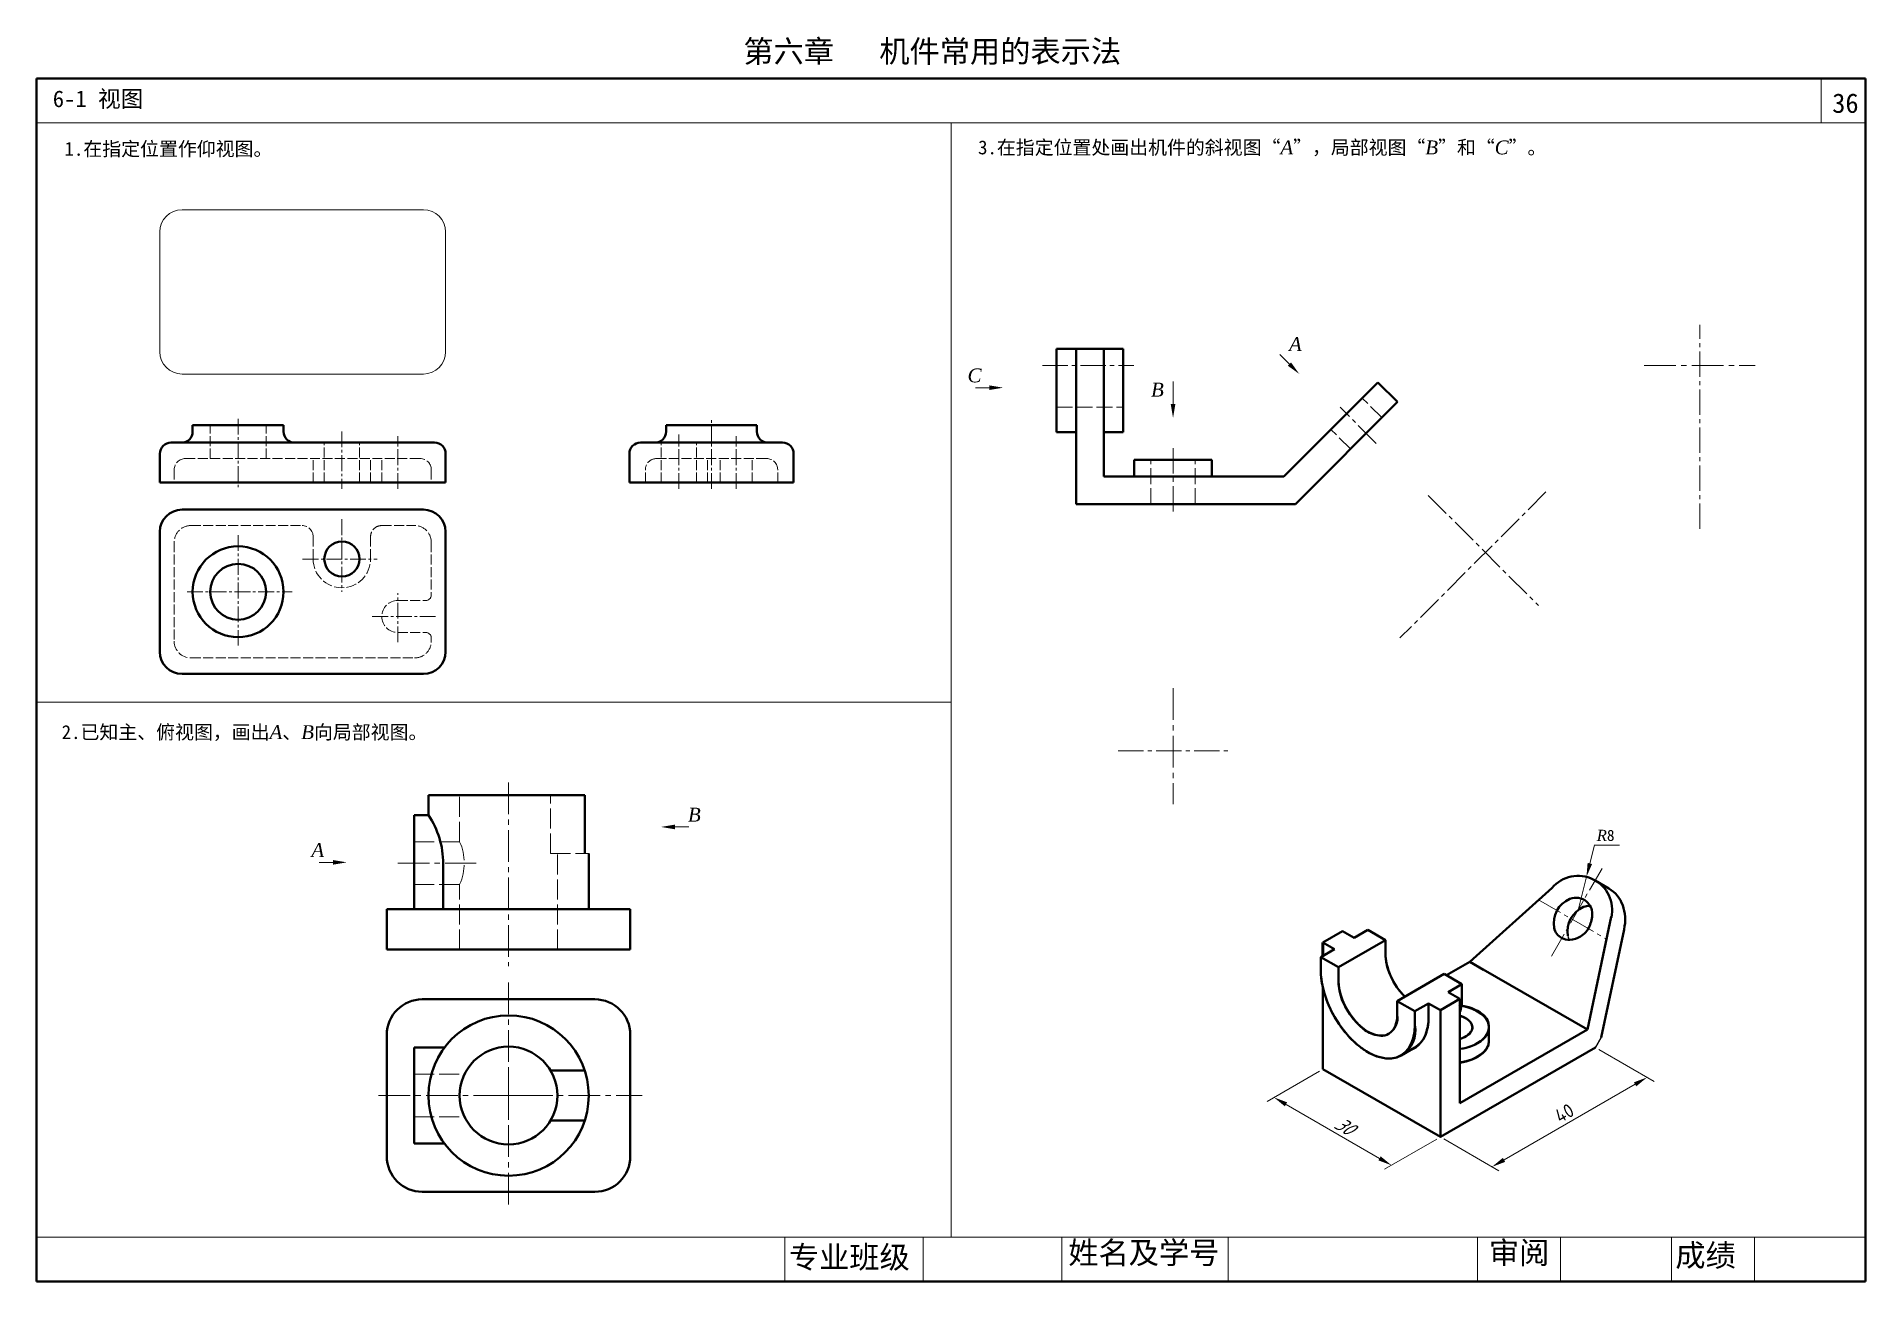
# Model space of a CAD drawing. Header units: millimetres. Extents: x 20 to 350, y 18 to 243.
import ezdxf

# ---------------------------------------------------------------- set-up
doc = ezdxf.new("R2010")
doc.units = ezdxf.units.MM
doc.header["$LTSCALE"] = 0.3
doc.linetypes.add('ACAD_ISO02W100', pattern=[15, 12, -3])
doc.linetypes.add('CENTER2', pattern=[28.575000000000003, 19.05, -3.175, 3.175, -3.175])
doc.layers.get('0').update_dxf_attribs({"lineweight": 40})
doc.layers.add('PV-63', color=7, linetype='Continuous')
for name, color, linetype, lineweight in [('点画线', 7, 'CENTER2', 15), ('粗线', 7, 'Continuous', 40), ('细线', 7, 'Continuous', 13), ('虚', 7, 'ACAD_ISO02W100', 15)]:
    doc.layers.add(name, color=color, linetype=linetype, lineweight=lineweight)
doc.styles.get("Standard").update_dxf_attribs({"font": 'SimSun.ttf', "height": 2.5})
doc.styles.add('style1', font='isocp.shx', dxfattribs={"oblique": 30, "height": 5})
doc.styles.add('style3', font='TIMESI.TTF', dxfattribs={"oblique": 30})
doc.styles.add('style4', font='isocp.shx')

msp = doc.modelspace()

# ---------------------------------------------------------------- linework, layer by layer
for p, q in [((349.8878951094387, 235.4753518088021), (19.88789510943866, 235.4753518088021)), ((19.88789510943866, 235.4753518088021), (19.88789510943866, 18.47535180880209)), ((349.8878951094387, 18.47535180880209), (349.8878951094387, 235.4753518088021)), ((19.88789510943866, 18.47535180880209), (349.8878951094387, 18.47535180880209))]:
    msp.add_line(p, q)
at = {"layer": 'PV-63', "extrusion": (0, 1, 0)}
for p, q in [((203.9540896884043, 183.6721711513554), (203.9540896884043, 186.6721711513554)), ((203.9540896884043, 186.6721711513554), (207.4540896884043, 186.6721711513554)), ((207.4540896884043, 186.6721711513554), (212.4540896884043, 186.6721711513554)), ((212.4540896884043, 186.6721711513554), (215.9540896884043, 186.6721711513554)), ((215.9540896884043, 186.6721711513554), (215.9540896884043, 183.6721711513554)), ((265.4601863428142, 177.1071999938999), (261.9246524368814, 180.6427338998326)), ((273.1946055614558, 44.52362199029082), (301.1755759500186, 60.65275756004846)), ((301.1755759500186, 60.65275756004849), (302.2111098559512, 62.44635376546947))]:
    msp.add_line(p, q, dxfattribs=at)
at = {"layer": 'PV-63'}
msp.add_line((302.2111098559512, 62.4463537654695), (301.1755759500186, 60.65275756004849), dxfattribs=at)
msp.add_arc((298.7552541927054, 81.2617813171197), 2.589334614969885, 190.7449639456168, 208.2498169857889, dxfattribs=at)
at = {"layer": '点画线', "ltscale": 0.8}
for p, q in [((319.9981439047471, 154.2099164320575), (319.9981439047471, 191.0318593249784)), ((201.3684484383684, 183.6721711513554), (217.904694979491, 183.6721711513554)), ((261.6189916722462, 169.6346861654831), (255.0839017921189, 176.1697760456104)), ((224.9540896884043, 168.79976900913), (224.9540896884043, 156.9833294147326)), ((292.2379461807786, 160.8784572300331), (265.9010755145295, 134.5415865637839)), ((271.0053187164013, 160.248359121328), (290.8739436622074, 140.3797341755219)), ((215.0518979982066, 114.1986719904891), (235.3985316451171, 114.1986719904891)), ((293.2215817856204, 77.1392764499698), (302.4146943780648, 93.06221453978469)), ((290.9020486717917, 87.27526716493205), (303.1621245148503, 80.19690907665688))]:
    msp.add_line(p, q, dxfattribs=at)
at = {"layer": '点画线'}
for p, q in [((309.9877987253614, 183.6721711513554), (330.0084890841327, 183.6721711513554)), ((224.9540896884043, 125.4629294945919), (224.9540896884043, 104.5646544653339)), ((105.0523160982098, 108.4588500156364), (105.0523160982098, 75.31119408682184)), ((85.0452377754008, 93.93351903650651), (99.23809800723966, 93.93351903650651)), ((105.0523160982098, 72.36831810412355), (105.0523160982098, 31.57549639217027)), ((81.58474733742779, 51.99764156282549), (129.1598815500006, 51.99764156282549))]:
    msp.add_line(p, q, dxfattribs=at)
at = {"layer": '点画线', "ltscale": 0.5}
for p, q in [((56.25018593789537, 174.0898571236655), (56.25018593789537, 161.4298985034274)), ((74.97611804355074, 171.7880459723772), (74.97611804355074, 161.4298985034275)), ((141.6781822764425, 161.4298985034275), (141.6781822764425, 173.8021302148647)), ((85.05931152042922, 161.4298985034275), (85.05931152042922, 170.9248662316847)), ((135.779792557292, 161.4298985034274), (135.779792557292, 171.2125931404855)), ((146.1379408548078, 161.4298985034275), (146.1379408548078, 170.9248662316847)), ((74.97611804355074, 155.9630986253105), (74.97611804355074, 142.8715521799376)), ((56.25018593789537, 153.0858351056727), (56.25018593789537, 133.1900948573172)), ((67.89350362927763, 148.7699418990881), (81.32784207446741, 148.7699418990881)), ((47.03126473798648, 142.8715521799376), (65.98545307961916, 142.8715521799376)), ((85.05931152042922, 133.7585648461831), (85.05931152042922, 142.6059590498296)), ((80.45978337800739, 138.4117936015723), (92.2615902772609, 138.4117936015723))]:
    msp.add_line(p, q, dxfattribs=at)
at = {"layer": '粗线'}
for p, q in [((203.9540896884043, 186.6721711513554), (203.9540896884043, 171.6721711513554)), ((215.9540896884043, 186.6721711513554), (203.9540896884043, 186.6721711513554)), ((207.4540896884043, 186.6721711513554), (207.4540896884043, 171.6721711513554)), ((212.4540896884043, 186.6721711513554), (212.4540896884043, 171.6721711513554)), ((215.9540896884043, 171.6721711513554), (215.9540896884043, 186.6721711513554)), ((265.4601863428142, 177.1071999938999), (261.9246524368814, 180.6427338998326)), ((48.04998605316712, 172.9389511900715), (64.45038582262362, 172.9389511900715)), ((48.04998605316712, 171.7739619997008), (48.04998605316712, 172.9389511900715)), ((64.45038582262362, 171.7739619997008), (64.45038582262362, 172.9389511900715)), ((133.4779823917142, 171.7739619997007), (133.4779823917142, 172.9389511900715)), ((133.4779823917143, 172.9389511900715), (149.8783821611708, 172.9389511900715)), ((149.8783821611708, 171.7739619997008), (149.8783821611708, 172.9389511900715)), ((203.9540896884043, 171.6721711513554), (207.4540896884043, 171.6721711513554)), ((207.4540896884043, 171.6721711513554), (207.4540896884043, 158.6721711513554)), ((212.4540896884043, 163.6721711513554), (212.4540896884043, 171.6721711513554)), ((212.4540896884043, 171.6721711513554), (215.9540896884043, 171.6721711513554)), ((44.1337157062776, 169.7739619997008), (46.04998605316712, 169.7739619997008)), ((46.04998605316712, 169.7739619997008), (66.45038582262362, 169.7739619997008)), ((66.45038582262362, 169.7739619997008), (91.70205014920657, 169.7739619997008)), ((128.8602771021713, 169.7739619997008), (131.4779823917142, 169.7739619997007)), ((131.4779823917142, 169.7739619997007), (151.8783821611708, 169.7739619997008)), ((151.8783821611708, 169.7739619997008), (154.4960874507138, 169.7739619997008)), ((42.1337157062776, 167.7739619997008), (42.1337157062776, 162.5808045941656)), ((93.70205014920657, 167.7739619997008), (93.70205014920657, 162.5808045941655)), ((126.8602771021713, 167.7739619997008), (126.8602771021713, 162.5808045941656)), ((156.4960874507138, 167.7739619997008), (156.4960874507138, 162.5808045941656)), ((217.9540896884043, 163.6721711513554), (217.9540896884043, 166.6721711513554)), ((217.9540896884043, 166.6721711513554), (231.9540896884043, 166.6721711513554)), ((231.9540896884043, 166.6721711513554), (231.9540896884043, 163.6721711513554)), ((42.1337157062776, 162.5808045941656), (93.70205014920657, 162.5808045941656)), ((126.8602771021713, 162.5808045941656), (156.4960874507138, 162.5808045941656)), ((244.9540896884043, 163.6721711513554), (212.4540896884043, 163.6721711513554)), ((207.4540896884043, 158.6721711513554), (247.0251575002699, 158.6721711513554)), ((46.1337157062776, 157.6894573542088), (89.70205014920657, 157.6894573542088)), ((42.1337157062776, 153.6894573542088), (42.1337157062776, 132.0536470056663)), ((93.70205014920657, 153.6894573542088), (93.70205014920657, 132.0536470056664)), ((46.1337157062776, 128.0536470056663), (89.70205014920657, 128.0536470056664)), ((118.7923728111073, 106.1528193477849), (90.59212558993522, 106.152819347785)), ((90.59212558993522, 102.5821792915192), (90.59212558993522, 106.1528193477849)), ((118.7923728111073, 95.68287783144861), (118.7923728111073, 106.1528193477849)), ((88.04899711060689, 85.61218787999292), (88.04899711060685, 102.5821792915192)), ((88.04899711060689, 102.5821792915193), (90.59212558993522, 102.5821792915193)), ((118.7923728111073, 100.1893122381554), (118.7923728111073, 101.7980933696698)), ((93.24925819853729, 93.93351903650645), (93.24925819853733, 85.61218787999296)), ((119.5125066064843, 85.61218787999296), (119.5125066064843, 95.68287783144861)), ((278.4979064203361, 76.1222924589139), (293.3335152887805, 89.46147924861089)), ((278.4979064203549, 76.1222924589307), (293.3335152887805, 89.46147924861089)), ((127.0236402694528, 85.61218787999292), (83.08099192696673, 85.61218787999296)), ((83.08099192696673, 78.36255342052782), (83.08099192696673, 85.61218787999292)), ((127.0236402694528, 78.36255342052782), (127.0236402694528, 85.61218787999292)), ((299.7111098559433, 63.89431646917342), (303.9956541314289, 84.23364530705805)), ((255.5169360317921, 81.66965113172995), (251.9814021258594, 79.63165513343631)), ((251.9814021258593, 79.63165513343631), (254.1027224694189, 78.40885753446011)), ((254.8098292506055, 75.1480639371903), (263.295110624844, 80.03925433309502)), ((257.6382563753517, 80.44685353275378), (255.5169360317921, 81.66965113172995)), ((260.1131301095046, 81.87345073155933), (257.6382563753517, 80.44685353275378)), ((263.295110624844, 80.03925433309502), (260.1131301095046, 81.87345073155933)), ((263.295110624844, 80.03925433309502), (263.295110624844, 77.58781963808963)), ((302.2111098559512, 62.4463537654695), (306.3411337168383, 81.95658571699789)), ((83.08099192696673, 78.36255342052782), (127.0236402694528, 78.36255342052782)), ((254.1027224694189, 78.40885753446011), (251.6278487352661, 76.98226033565456)), ((251.6278487352661, 76.98226033565456), (251.6278487352661, 74.53082564064908)), ((251.6278487352661, 76.98226033565456), (254.8098292506055, 75.1480639371903)), ((278.4979064203601, 76.12229245892769), (274.2940989805662, 73.69908199968154)), ((299.7111098559453, 63.89431646917222), (278.4979064203601, 76.12229245892769)), ((254.8098292506055, 75.14806393719027), (254.8098292506055, 72.69662924218486)), ((265.4164309684038, 69.03407594230936), (273.9017123426423, 73.9252663382141)), ((273.9017123426423, 73.9252663382141), (277.0836928579818, 72.09106993974981)), ((105.0523160982098, 69.35529181465958), (89.48099192696672, 69.35529181465958)), ((105.0523160982098, 69.35529181465958), (120.6236402694528, 69.35529181465958)), ((251.9814021258593, 71.5259944500871), (251.9814021258593, 56.75159798005271)), ((276.7301394673884, 69.44167514196809), (273.1946055614558, 67.40367914367442)), ((277.0836928579818, 72.09106993974981), (274.6088191238289, 70.66447274094426)), ((274.6088191238289, 70.66447274094426), (276.7301394673884, 69.44167514196809)), ((276.7301394673884, 69.44167514196809), (276.7301394673884, 50.64734248026014)), ((277.0836928579818, 72.09106993974981), (277.0836928579818, 69.63963524474428)), ((265.4164309684038, 66.58264124730397), (265.4164309684037, 69.03407594230936)), ((268.5984114837431, 67.19987954384507), (265.4164309684038, 69.03407594230936)), ((271.0732852178961, 68.62647674265062), (268.5984114837431, 67.19987954384507)), ((268.5984114837431, 64.74844484883968), (268.5984114837431, 67.19987954384507)), ((273.1946055614558, 67.40367914367442), (271.0732852178961, 68.62647674265062)), ((271.0732852178961, 68.62647674265062), (271.0732852178961, 66.17504204764538)), ((273.1946055614558, 44.52362199029085), (273.1946055614558, 67.40367914367442)), ((83.08099192696673, 62.95529181465957), (83.08099192696673, 51.99764156282546)), ((127.0236402694528, 62.95529181465957), (127.0236402694528, 51.99764156282546)), ((276.7301394673884, 50.64734248026014), (299.7111098559513, 63.89431646916876)), ((281.9623725132415, 61.85624636367899), (281.9624513043452, 64.32917445758932)), ((281.9623725144221, 64.30775516588045), (281.9623725144221, 64.30775516588045)), ((281.9623725144221, 64.30775516588045), (281.9623725144221, 64.30775516588045)), ((281.9624513043452, 64.32917445758866), (281.9624513043452, 64.32917445758866)), ((281.9624513043452, 64.32917445758866), (281.9624513043452, 64.32917445758866)), ((88.04899711060689, 60.64630181783826), (88.04899711060689, 43.34898130781271)), ((88.04899711060689, 60.64630181783826), (93.46362396626687, 60.64630181783826)), ((268.7735955296178, 60.66979763279681), (267.3434079744518, 59.95649903339404)), ((301.1755759500186, 60.65275756004849), (273.1946055614558, 44.52362199029082)), ((281.9623725132415, 61.85624636367928), (281.9623725132415, 61.85624636367928)), ((281.9623725132415, 61.85624636367928), (281.9623725132415, 61.85624636367928)), ((112.6360108481808, 56.50407596953232), (118.7923728111073, 56.50407596953232)), ((251.9814021258593, 56.75159798005271), (273.1946055614558, 44.52362199029085)), ((83.08099192696673, 41.0399913109914), (83.08099192696673, 51.99764156282551)), ((127.0236402694528, 41.0399913109914), (127.0236402694528, 51.99764156282551)), ((112.6360108481808, 47.49120715611866), (118.7923728111073, 47.49120715611866)), ((88.04899711060689, 43.34898130781271), (93.46362396626687, 43.34898130781271)), ((105.0523160982098, 34.63999131099139), (89.48099192696672, 34.63999131099139)), ((105.0523160982098, 34.63999131099139), (120.6236402694528, 34.63999131099139))]:
    msp.add_line(p, q, dxfattribs=at)
at = {"layer": '粗线', "extrusion": (0, 1, 0)}
for p, q in [((207.4540896884043, 158.6721711513554), (207.4540896884043, 186.6721711513554)), ((212.4540896884043, 186.6721711513554), (212.4540896884043, 163.6721711513554)), ((203.9540896884043, 171.6721711513554), (203.9540896884043, 183.6721711513554)), ((215.9540896884043, 183.6721711513554), (215.9540896884043, 171.6721711513554)), ((261.9246524368814, 180.6427338998326), (244.9540896884042, 163.6721711513553)), ((247.0251575002699, 158.6721711513554), (265.4601863428142, 177.1071999938999)), ((203.9540896884043, 171.6721711513554), (207.4540896884043, 171.6721711513554)), ((212.4540896884043, 171.6721711513554), (215.9540896884043, 171.6721711513554)), ((217.9540896884043, 166.6721711513554), (231.9540896884043, 166.6721711513554)), ((217.9540896884043, 163.6721711513554), (217.9540896884043, 166.6721711513554)), ((231.9540896884043, 163.6721711513554), (231.9540896884043, 166.6721711513554)), ((212.4540896884043, 163.6721711513554), (244.9540896884043, 163.6721711513554)), ((207.4540896884043, 158.6721711513554), (247.0251575002699, 158.6721711513554)), ((303.6140307434439, 89.33943608982901), (301.1140307434439, 90.7873987935283)), ((303.8411337168383, 83.40454842069715), (299.7111098559513, 63.89431646916881)), ((255.5169360317921, 81.66965113172995), (251.9814021258594, 79.63165513343631)), ((251.9814021258593, 79.63165513343631), (251.9814021258593, 77.18605993548394)), ((251.9814021258594, 79.63165513343631), (254.1027224694189, 78.40885753446011)), ((254.8098292506055, 75.14806393719027), (263.295110624844, 80.03925433309502)), ((257.6382563753517, 80.44685353275378), (255.5169360317921, 81.66965113172995)), ((257.6382563753517, 80.44685353275378), (260.1131301095046, 81.87345073155933)), ((260.1131301095046, 81.87345073155933), (263.295110624844, 80.03925433309504)), ((263.295110624844, 80.03925433309502), (263.295110624844, 77.58781963808963)), ((302.2111098559512, 62.4463537654695), (306.3411337168383, 81.95658571699789)), ((251.6278487352661, 76.98226033565459), (254.1027224694189, 78.40885753446014)), ((254.8098292506055, 75.14806393719027), (251.6278487352661, 76.98226033565456)), ((251.6278487352661, 76.98226033565459), (251.6278487352661, 74.53082564064917)), ((278.4979064203549, 76.12229245893067), (274.2940989805662, 73.69908199968151)), ((299.7111098559512, 63.89431646916879), (278.4979064203549, 76.12229245893064)), ((280.9979064203549, 74.67432975523138), (278.4979064203549, 76.12229245893067)), ((254.8098292506055, 72.69662924218488), (254.8098292506055, 75.14806393719027)), ((273.9017123426423, 73.9252663382141), (265.4164309684038, 69.03407594230936)), ((273.9017123426423, 73.9252663382141), (277.0836928579818, 72.09106993974981)), ((251.9814021258593, 71.5259944500871), (251.9814021258593, 56.75159798005271)), ((273.1946055614558, 67.40367914367445), (276.7301394673884, 69.44167514196809)), ((274.6088191238289, 70.66447274094426), (277.0836928579818, 72.09106993974981)), ((276.7301394673884, 69.44167514196809), (274.6088191238289, 70.66447274094426)), ((276.7301394673884, 69.44167514196809), (276.7301394673884, 50.64734248026014)), ((277.0836928579818, 72.09106993974981), (277.0836928579818, 69.63963524474443)), ((268.5984114837431, 67.19987954384507), (265.4164309684037, 69.03407594230936)), ((265.4164309684038, 69.03407594230936), (265.4164309684038, 66.58264124730397)), ((268.5984114837431, 67.19987954384507), (271.0732852178961, 68.62647674265062)), ((268.5984114837431, 64.74844484883968), (268.5984114837431, 67.19987954384507)), ((271.0732852178961, 68.62647674265062), (273.1946055614558, 67.40367914367442)), ((271.0732852178961, 68.62647674265062), (271.0732852178961, 66.17504204764523)), ((273.1946055614558, 44.52362199029085), (273.1946055614558, 67.40367914367442)), ((276.7301394673884, 50.64734248026014), (299.7111098559513, 63.89431646916881)), ((281.9623725144221, 61.85632047087518), (281.9623725144221, 64.30775516588056)), ((266.1059711073754, 59.24320043399126), (268.5808448415282, 60.66979763279681)), ((251.9814021258593, 56.75159798005271), (273.1946055614558, 44.52362199029085))]:
    msp.add_line(p, q, dxfattribs=at)
at = {"layer": '粗线', "const_width": 0.5}
msp.add_lwpolyline([(251.9814021258594, 79.63165513343631), (251.9814021258593, 77.18605993548394)], dxfattribs=at)
at = {"layer": '粗线'}
for centre, radius in [((74.97611804355074, 148.7699418990881), 3.164990730681211), ((56.25018593789537, 142.8715521799376), 8.20019988472825), ((56.25018593789537, 142.8715521799376), 5.035210086969869), ((105.0523160982098, 51.99764156282549), 14.46019050827454), ((105.0523160982098, 51.99764156282549), 8.821585862116263)]:
    msp.add_circle(centre, radius, dxfattribs=at)
for centre, radius, start, end in [((46.04998605316712, 171.7739619997008), 2, 270, 0), ((66.45038582262362, 171.7739619997008), 2, 180, 269.9999999999999), ((131.4779823917142, 171.7739619997007), 2, 270.0000000000001, 0), ((151.8783821611708, 171.7739619997008), 2, 180, 270), ((44.1337157062776, 167.7739619997008), 2, 89.99999999999997, 180), ((91.70205014920657, 167.7739619997008), 2, 0, 89.99999999999997), ((128.8602771021713, 167.7739619997008), 2, 89.99999999999964, 179.9999999999999), ((154.4960874507138, 167.7739619997008), 2, 0, 90), ((46.1337157062776, 153.6894573542088), 4, 90, 180), ((89.70205014920657, 153.6894573542088), 4, 0, 90), ((46.1337157062776, 132.0536470056663), 4, 180, 270), ((89.70205014920657, 132.0536470056664), 4, 270, 0), ((77.68786663182968, 93.8850904936331), 15.56146692366002, 359.8216906151993, 33.9788045895964), ((298.3817908848457, 83.10416862951408), 4.7246749486383, 112.5571085550349, 190.7449639456239), ((300.8531551528856, 81.65988921940948), 4.724674948638221, 112.5571085550353, 190.7449639456248), ((297.6809809708501, 84.79131508491474), 2.897765619326797, 49.29680249466546, 112.557108555034), ((300.1523452388901, 83.34703567480989), 2.897765619326947, 90, 112.5571085550348), ((297.7881952002915, 84.82563932352704), 2.802444638059009, 359.2982258582111, 50.50098810667147), ((296.1775718423837, 84.29099947177758), 4.290785382127887, 302.3584126163502, 335.7361222252229), ((294.9133621122477, 84.86085281453904), 5.677493380960751, 335.7361222252198, 359.298225858209), ((296.2838899246652, 82.70606072722475), 2.589334614969848, 190.744963945626, 242.785977324987), ((296.4565428693646, 83.04180488192873), 2.966870277830038, 242.7859773249851, 271.5238677472822), ((296.4340807566942, 83.88615688233483), 3.811521002742666, 271.5238677472836, 302.3584126163504), ((272.0793739638915, 77.5878196380898), 8.78426333904747, 180.0000000000011, 202.2986111680538), ((264.5735745115255, 74.53082564064891), 12.94572577625945, 179.9999999999992, 193.4213226142467), ((264.3846966231336, 72.69662924218505), 9.574867372528047, 180.0000000000012, 213.0452819429757), ((282.4915728191013, 81.85787876468063), 20.03803115009698, 202.298611168051, 208.2722573184943), ((89.48099192696672, 62.95529181465957), 6.4, 90, 180), ((120.6236402694528, 62.95529181465957), 6.4, 0, 90), ((271.7742967203408, 76.24911173338512), 20.34862435891043, 193.4213226142485, 204.1178615573899), ((273.355889619879, 76.94452467373867), 9.66490452696504, 208.2722573184983, 222.1207704810172), ((272.7045788072113, 76.35559117685625), 8.786810888195232, 222.1207704810113, 227.8792295189807), ((274.7585206050373, 69.6396352447442), 2.325172252944412, 323.808764785017, 2.101062398513301e-12), ((269.8631266788423, 75.3934889497641), 18.25466607962864, 204.1178615573886, 210.3239451685122), ((274.064938817411, 77.85118595119667), 23.12246843784676, 210.3239451685147, 216.3236857306078), ((271.9269394941798, 77.60309800385807), 18.57258170646427, 213.045281942973, 225.2150193195993), ((262.0338021011821, 66.04106829863883), 3.425708585400558, 302.1876435559851, 9.096095711353573), ((261.705892747859, 66.17504204764549), 9.367392470037089, 340.6638885808779, 359.9999999999993), ((275.9602917933241, 60.32774132588884), 7.96754475004707, 52.34727084131617, 85.14187886037679), ((275.8812552829808, 62.80552062032353), 3.668695397407373, 42.74315202857206, 76.62132403529877), ((279.050960552818, 64.32917445758866), 2.911490751527312, 359.5784818877146, 52.39837184770896), ((269.3342241529597, 74.37311872748023), 17.25078955960887, 216.3236857306054, 224.1674711866184), ((262.8062727235865, 68.41371705364148), 5.625331628227252, 225.2150193196016, 251.2357262163728), ((262.8980289383054, 68.68380107315346), 5.910576401247371, 251.2357262163713, 265.5293540031626), ((262.6187438940102, 65.11175208940057), 2.327625930155546, 265.5293540031638, 302.1876435559863), ((263.4972433846536, 63.74110897166827), 5.199677061568776, 300.1131685867142, 11.17057068062831), ((266.259564604371, 64.57714615105164), 4.541504088283858, 316.1426739381407, 340.6638885808768), ((275.8812552829808, 65.80854969363276), 3.668695397407401, 283.3786759647011, 317.2568479714276), ((277.5059740869928, 64.30703515697806), 1.456398605407022, 359.9716743253911, 42.74315202857553), ((277.5059740869928, 64.3070351569782), 1.456398605407022, 317.2568479714245, 0.02832567460894081), ((279.0430072115458, 64.40397725203744), 2.920402244390048, 309.0254390205916, 358.5322730098212), ((270.4441317172622, 75.45123131413033), 18.79811678769904, 224.167471186617, 228.8799181406979), ((266.7004169284163, 71.16276564858774), 13.10546027384184, 228.879918140701, 238.172322369714), ((265.6282425946799, 69.43538921299239), 11.07238694703508, 238.172322369713, 245.6156217408476), ((250.0850373687891, 80.11905522249174), 26.97287205547417, 313.8573260618596, 316.1426739381423), ((275.8635186495914, 65.85087085944451), 7.967544750047264, 276.243781057241, 309.0383890763015), ((275.8635974406951, 68.3237989533539), 7.967544750047264, 276.243781057241, 309.0383890763015), ((279.0429284204421, 61.93104915812805), 2.920402244390048, 309.0254390205916, 358.5322730098212), ((264.3208679088126, 66.55120770538684), 7.905727581384817, 245.6156217408473, 261.387725637385), ((263.8802665406915, 63.64208213936493), 4.963425570293428, 261.3877256373862, 283.3184279346772), ((264.1048110733661, 62.69355469052462), 3.988682235688092, 283.3184279346739, 300.1131685867104), ((89.48099192696672, 41.0399913109914), 6.4, 180, 270), ((120.6236402694528, 41.0399913109914), 6.4, 270, 0)]:
    msp.add_arc(centre, radius, start, end, dxfattribs=at)
at = {"layer": '粗线', "ltscale": 0.8}
msp.add_arc((298.0295877752224, 85.45934948195065), 6.170100442221684, 347.4623893617335, 139.5613970717332, dxfattribs=at)
at = {"layer": '粗线'}
for centre, major_axis, ratio, start_param, end_param in [((299.6045081381531, 82.41673947090501), (4.009522605290836, 6.922696618923992), 0.816171648826293, -1.189344936730557, -7.481547103748969e-16), ((268.5984114837431, 74.5308256406492), (3.745525623669193, -6.497771756720724), 0.5778086988247614, -2.355002033864155, -1.133950844048665), ((260.1131301095046, 69.63963524474443), (5.992840997870707, -10.39643481075315), 0.5778086988247614, -2.355002033864158, 0.786590619725651), ((260.1131301095046, 69.63963524474443), (-3.745525623669193, 6.497771756720724), 0.5778086988247614, 0.7865906197256356, 3.928183273315445), ((268.5984114837431, 74.5308256406492), (-5.992840997870707, 10.39643481075315), 0.5778086988247614, -2.644689027861273, -2.355002033864158), ((262.5880038436576, 71.06623244354998), (-5.992840997870707, 10.39643481075315), 0.5778086988247614, -3.141592653589792, -2.355002033864143), ((274.9623725144221, 64.30775516588056), (-7, 1.332267629550188e-15), 0.5764323161697936, 1.82609884839732, 3.926990816987252), ((274.9623725144221, 64.30775516588056), (4, -2.220446049250313e-16), 0.5764323161697934, 0.7853981633974273, 1.113034207647906), ((274.9623725144221, 64.30775516588056), (-7, 1.332267629550188e-15), 0.5764323161697936, -2.356194490192348, -1.863185851749733), ((274.9623725144221, 64.30775516588056), (4, -2.220446049250313e-16), 0.5764323161697934, -1.113034207647915, 0.785398163397439), ((274.9623725144221, 61.85632047087518), (-7, 1.332267629550188e-15), 0.5764323161697936, 1.826098848397307, 3.141592653589778)]:
    msp.add_ellipse(centre, major_axis=major_axis, ratio=ratio, start_param=start_param, end_param=end_param, dxfattribs=at)
at = {"layer": '细线'}
for p, q in [((341.8878951094387, 227.4753518088021), (341.8878951094387, 235.4753518088021)), ((19.88789510943866, 227.4753518088021), (349.8878951094387, 227.4753518088021)), ((184.8878951094387, 227.4753518088021), (184.8878951094387, 26.47535180880208)), ((89.70205014920657, 211.782001813064), (46.1337157062776, 211.7820018130639)), ((42.1337157062776, 207.7820018130639), (42.1337157062776, 186.1461914645215)), ((93.70205014920657, 186.1461914645215), (93.70205014920657, 207.782001813064)), ((245.9667099332238, 183.924006285121), (244.1989429802574, 185.6917732380873)), ((46.1337157062776, 182.1461914645215), (89.70205014920657, 182.1461914645215)), ((191.7913686212422, 179.6782237871088), (189.2913686212422, 179.6782237871088)), ((224.9540896884043, 176.7223760278307), (224.9540896884043, 180.7974163603158)), ((19.88789510943866, 122.9753518088021), (184.8878951094386, 122.9753518088021)), ((135.0696665007221, 100.4514546191299), (137.5696665007221, 100.4514546191299)), ((301.0001210448514, 97.16334767091189), (300.1624775242915, 93.86300481737038)), ((300.958564540374, 97.16334767091189), (305.5019550529719, 97.16334767091189)), ((73.3773622804523, 94.06455047671531), (70.8773622804523, 94.06455047671531)), ((298.0295877752221, 85.45934948195062), (299.5474645370479, 91.43983354287866)), ((301.8008247242889, 60.29177001191294), (311.7398469326866, 54.55347286441283)), ((105.0523160982098, 56.51788893427432), (105.0523160982098, 47.85408162228855)), ((251.3564021258593, 56.39075406180916), (241.9217668457765, 50.94366484314743)), ((284.6743029144901, 40.39482093214927), (308.323425465239, 54.02693941946073)), ((100.714781669989, 51.99764156282549), (110.5213824709072, 51.99764156282549)), ((245.3368303552376, 50.41535267963447), (262.2199067719118, 40.66790396571859)), ((272.5696055614557, 44.1433053478933), (263.1349702813729, 38.69621612923156)), ((273.8198543357261, 44.16263444215537), (283.7588765441239, 38.42433729465525)), ((19.88789510943866, 26.47535180880209), (349.8878951094387, 26.47535180880209)), ((154.8878951094387, 18.47535180880209), (154.8878951094387, 26.47535180880209)), ((179.8878951094387, 18.47535180880209), (179.8878951094387, 26.47535180880209)), ((204.8878951094387, 18.47535180880209), (204.8878951094387, 26.47535180880209)), ((234.8878951094387, 18.47535180880209), (234.8878951094387, 26.47535180880209)), ((279.8878951094387, 18.47535180880209), (279.8878951094387, 26.47535180880209)), ((294.8878951094387, 18.47535180880209), (294.8878951094387, 26.47535180880209)), ((314.8878951094387, 18.47535180880209), (314.8878951094387, 26.47535180880209)), ((329.8878951094387, 18.47535180880209), (329.8878951094387, 26.47535180880209))]:
    msp.add_line(p, q, dxfattribs=at)
for centre, start, end in [((46.1337157062776, 207.7820018130639), 90, 180), ((89.70205014920657, 207.782001813064), 0, 90), ((46.1337157062776, 186.1461914645215), 180, 270), ((89.70205014920657, 186.1461914645215), 270.0000000000001, 0)]:
    msp.add_arc(centre, 4, start, end, dxfattribs=at)
for points in [[(246.2613377587181, 184.2186341106153), (245.6720821077294, 183.6293784596265), (247.7344768861901, 182.1562393321545)], [(191.7913686212422, 180.0948904537755), (191.7913686212422, 179.2615571204421), (194.2913686212422, 179.6782237871088)], [(224.5374230217377, 176.7223760278307), (225.370756355071, 176.7223760278307), (224.9540896884043, 174.2223760278307)], [(135.0696665007221, 100.8681212857965), (135.0696665007221, 100.0347879524632), (132.5696665007221, 100.4514546191299)], [(73.3773622804523, 94.481217143382), (73.3773622804523, 93.64788381004863), (75.8773622804523, 94.06455047671531)], [(299.7586156452095, 93.96550698191098), (300.5663394033734, 93.76050265282979), (299.5474645370479, 91.43983354287866)], [(308.1153407083685, 54.38792673927856), (308.5315102221095, 53.66595209964291), (310.489349384146, 55.27544796068379)], [(245.5451636885709, 50.77619659787796), (245.1284970219043, 50.05450876139095), (243.1717668457765, 51.66535267963447)], [(262.4282401052452, 41.02874788396208), (262.0115734385785, 40.30706004747508), (264.3849702813729, 39.41790396571859)], [(284.4662181576196, 40.7558082519671), (284.8823876713606, 40.03383361233145), (282.5083789955831, 39.14631239092621)]]:
    msp.add_solid(points, dxfattribs=at)
at = {"layer": '虚', "ltscale": 0.8, "extrusion": (0, 1, 0)}
for p, q in [((203.9540896884043, 176.1721711513554), (215.9540896884043, 176.1721711513554)), ((262.6317592180679, 174.2787728691537), (259.0962253121352, 177.8143067750864)), ((256.9749049685756, 168.6219186196613), (253.4393710626429, 172.157452525594)), ((220.9540896884043, 158.6721711513554), (220.9540896884043, 166.6721711513554)), ((228.9540896884043, 158.6721711513554), (228.9540896884043, 166.6721711513554))]:
    msp.add_line(p, q, dxfattribs=at)
at = {"layer": '虚', "ltscale": 0.5}
for p, q in [((51.2149758509255, 166.8966983815444), (51.2149758509255, 172.9389511900715)), ((61.28539602486524, 166.8966983815444), (61.28539602486524, 172.9389511900715)), ((71.81112731286953, 162.5808045941656), (71.81112731286953, 169.7739619997008)), ((78.14110877423195, 162.5808045941656), (78.14110877423195, 169.7739619997008)), ((132.6148018266108, 162.5808045941656), (132.6148018266108, 169.7739619997008)), ((138.9447832879732, 162.5808045941656), (138.9447832879732, 169.7739619997008)), ((46.72653229389607, 166.8966983815444), (89.1092335615881, 166.8966983815444)), ((69.79704325372018, 162.5808045941656), (69.79704325372018, 166.8966983815444)), ((80.1551928333813, 162.5808045941656), (80.1551928333813, 166.8966983815444)), ((82.18204879151745, 162.5808045941656), (82.18204879151745, 166.8966983815444)), ((131.7375404297304, 166.8966983815444), (151.6188241231546, 166.8966983815444)), ((140.9588673471226, 162.5808045941656), (140.9588673471226, 166.8966983815444)), ((143.260678125896, 162.5808045941656), (143.260678125896, 166.8966983815444)), ((149.0152035837195, 162.5808045941656), (149.0152035837195, 166.8966983815444)), ((44.72653229389607, 164.8966983815444), (44.72653229389607, 162.5808045941655)), ((91.1092335615881, 164.8966983815444), (91.1092335615881, 162.5808045941656)), ((129.7375404297304, 162.5808045941656), (129.7375404297304, 164.8966983815444)), ((153.6188241231546, 162.5808045941656), (153.6188241231546, 164.8966983815444)), ((44.72653229389607, 151.8121940266497), (44.72653229389607, 133.9309103332255)), ((47.72653229389607, 154.8121940266497), (67.79704325372018, 154.8121940266496)), ((69.79704325372018, 148.7699418990881), (69.79704325372018, 152.8121940266496)), ((80.1551928333813, 148.7699418990881), (80.1551928333813, 152.8121940266497)), ((82.1551928333813, 154.8121940266497), (88.1092335615881, 154.8121940266496)), ((91.1092335615881, 151.8121940266496), (91.1092335615881, 142.289056330484)), ((85.05931152042922, 141.2890563304841), (90.1092335615881, 141.289056330484)), ((85.05931152042922, 135.5345308726605), (90.1092335615881, 135.5345308726605)), ((91.1092335615881, 134.5345308726605), (91.1092335615881, 133.9309103332255)), ((47.72653229389607, 130.9309103332255), (88.1092335615881, 130.9309103332255))]:
    msp.add_line(p, q, dxfattribs=at)
at = {"layer": '虚'}
for p, q in [((96.23073023609349, 97.76966112577497), (96.23073023609349, 106.152819347785)), ((112.6360108481808, 95.68287783144855), (112.6360108481808, 106.152819347785)), ((112.6360108481808, 100.1893118437998), (112.6360108481808, 100.1893122381554)), ((88.04899711060689, 97.76966112577497), (96.23073023609349, 97.76966112577502)), ((112.6360108481808, 95.68287783144861), (119.5125066064843, 95.68287783144855)), ((113.873901960326, 78.36255342052777), (113.873901960326, 95.68287783144861)), ((88.04899711060689, 90.09737694723803), (96.23073023609349, 90.09737694723803)), ((96.23073023609349, 78.36255342052777), (96.23073023609349, 90.09737694723808)), ((88.04899711060689, 55.83378365209396), (97.10848887239271, 55.83378365209398)), ((88.04899711060689, 48.16149947355701), (97.10848887239271, 48.161499473557))]:
    msp.add_line(p, q, dxfattribs=at)
at = {"layer": '虚', "ltscale": 0.5}
for centre, radius, start, end in [((46.72653229389607, 164.8966983815444), 2, 90.00000000000004, 180), ((89.1092335615881, 164.8966983815444), 2, 0, 90), ((131.7375404297304, 164.8966983815444), 2, 89.99999999999986, 180), ((151.6188241231546, 164.8966983815444), 2, 3.562221243239139e-13, 89.99999999999984), ((47.72653229389607, 151.8121940266497), 3, 89.99999999999987, 180), ((67.79704325372018, 152.8121940266496), 2, 0, 89.99999999999977), ((82.1551928333813, 152.8121940266497), 2, 90, 180.0000000000001), ((88.1092335615881, 151.8121940266496), 3, 359.9999999999999, 90), ((74.97611804355074, 148.7699418990881), 5.179074789830565, 180, 0), ((90.1092335615881, 142.289056330484), 1, 270, 359.9999999999999), ((85.05931152042922, 138.4117936015723), 2.877262728911774, 90, 270), ((90.1092335615881, 134.5345308726605), 1, 0, 90), ((47.72653229389607, 133.9309103332255), 3, 180, 269.9999999999999), ((88.1092335615881, 133.9309103332255), 3, 270, 1.78111062161957e-13)]:
    msp.add_arc(centre, radius, start, end, dxfattribs=at)
at = {"layer": '虚'}
msp.add_arc((87.77492392899663, 93.93351903650651), 9.285291941139851, 335.5976497558034, 24.40235024419657, dxfattribs=at)

# ---------------------------------------------------------------- texts
at = {"layer": '细线'}
msp.add_text('1.在指定位置作仰视图。', height=2.5, dxfattribs=at).set_placement((24.93301806295563, 221.5125898368478))
at = {"layer": '细线', "style": 'style3'}
for s, p in [('A', (245.8737906636262, 186.2837155857711)), ('C', (187.8769347093661, 180.6428558622247)), ('B', (220.9813342483218, 178.0788285023976)), ('B', (137.424670947346, 101.4160866942458)), ('A', (69.46292836857617, 95.02918255183121))]:
    msp.add_text(s, height=2.5, dxfattribs=at).set_placement(p)
at = {"layer": '细线', "attachment_point": 1}
for s, insert, char_height, width in [('{\\fSimHei|b0|i0|c134|p2;第六章\\fSimHei|b0|i0|c0|p2;   \\fSimHei|b0|i0|c134|p2;机件常用的表示法}', (147.4131787195463, 242.3494210804528), 4, 102.8009), ('{\\fSimHei|b0|i0|c134|p2;6-1 视图}', (22.80798674950336, 233.2880889767299), 3, 55.4733), ('36', (343.892431065383, 232.7534616654851), 3.5, 6.7588), ('3.在指定位置处画出机件的斜视图“{\\fTimes New Roman|b0|i1|c0|p18;A}”，局部视图“{\\fTimes New Roman|b0|i1|c0|p18;B}”和“{\\fTimes New Roman|b0|i1|c0|p18;C}”。', (189.7714976149291, 224.2668954054851), 2.5, 112.3629), ('2{\\fSimSun|b0|i0|c0|p2;.}已知主、俯视图，画出{\\fTimes New Roman|b0|i1|c0|p18;A}、{\\fTimes New Roman|b0|i1|c0|p18;B}向局部视图。', (24.42007583537657, 118.8033153821493), 2.5, 77.9678192740621), ('{\\f仿宋_GB2312|b0|i0|c134|p49;专业班级}', (155.6233067154837, 24.85417553140189), 4, 23.3701), ('{\\f仿宋_GB2312|b0|i0|c134|p49;姓名及学号}', (206.0523354834718, 25.6530071980344), 4, 29.8443), ('{\\f仿宋_GB2312|b0|i0|c134|p49;审阅}', (281.9523620096809, 25.65448978906863), 4, 13.7378), ('{\\f仿宋_GB2312|b0|i0|c134|p49;成绩}', (315.5863860941597, 25.18120441067106), 4, 13.2641)]:
    msp.add_mtext(s, dxfattribs=dict(at, insert=insert, char_height=char_height, width=width))
at = {"layer": '细线', "insert": (303.0022060524541, 98.92155894801934), "char_height": 2, "attachment_point": 5}
msp.add_mtext('{\\fTimes New Roman|b0|i1|c0|p18;R}8', dxfattribs=at)
at = {"layer": '细线', "char_height": 2.5, "attachment_point": 5}
for s, insert, rotation, style in [('40', (295.5624827839472, 48.83532311498521), 29.960538195378454, 'style4'), ('30', (255.7221401253027, 46.58445479773086), 330.00000000000006, 'style1')]:
    msp.add_mtext(s, dxfattribs=dict(at, insert=insert, rotation=rotation, style=style))

doc.saveas('drawing.dxf')
